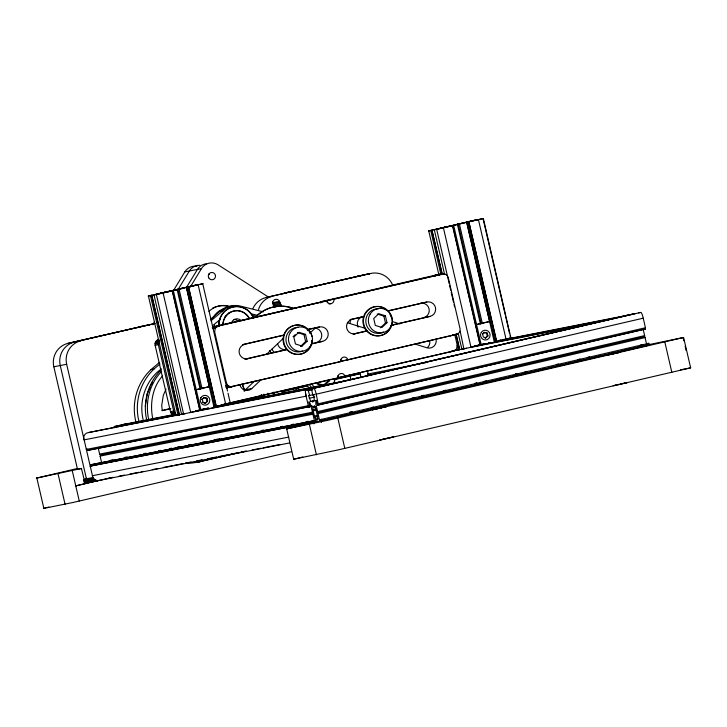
<?xml version="1.0" encoding="UTF-8"?>
<svg xmlns="http://www.w3.org/2000/svg" width="727" height="727" viewBox="0 0 727 727"><rect width="100%" height="100%" fill="white"/><g stroke="black" fill="none" stroke-linecap="round" stroke-linejoin="round"><path stroke-width="1.09" d="M306.003 389.954L635.034 313.546L306.003 389.954A5.416 1.136 76.9 0 0 306.122 396.179L84.05 439.89A5.416 5.298 78.9 0 1 88.512 432.556L176.225 415.29L172.599 414.699L170.454 411.636L155.142 345.325L155.433 342.19L157.541 339.909M172.599 414.699L175.807 414.072L173.653 411.009L158.35 344.698L158.931 340.999L155.732 341.626M145.291 406.375L147.29 393.78M334.22 382.556L334.665 379.594L360.356 373.614L360.765 377.695M315.582 406.729L313.373 407.238L313.782 406.538L314.473 407.029L314.446 405.784C316.363 410.264 317.517 415.253 317.754 420.124L317.226 418.979L316.818 419.679L316.136 419.197L318.344 418.679M147.299 393.761L150.289 386.982M151.152 385.046L152.434 382.138M166.065 389.109L163.33 395.306L161.721 405.402L162.248 410.664L170.845 408.665M442.489 273.952L333.866 299.206A3.68 3.599 78.9 0 1 331.194 303.604A3.68 3.599 78.9 0 1 326.859 300.833L218.245 326.078L215.265 328.25L214.674 331.948L226.479 383.084L227.66 385.328L230.386 386.828L340.872 361.528A3.68 3.599 78.9 0 1 343.553 357.13A3.68 3.599 78.9 0 1 347.879 359.901L458.201 333.875L459.991 331.321L460.064 328.786L448.259 277.65C446.333 270.798 437.181 275.224 432.874 275.851L436.255 275.306M152.715 324.669L154.469 321.788M173.726 290.128L184.822 271.898A12.259 11.986 78.9 0 1 196.953 266.346M178.269 289.237L189.365 271.007A12.259 11.986 78.9 0 1 199.925 265.291M186.348 287.647L197.435 269.417A12.259 11.986 78.9 0 1 206.432 263.747M190.383 286.847L201.47 268.617A12.259 11.986 78.9 0 1 217.991 264.782L269.008 297.407M101.598 462.581L100.099 456.083L100.835 454.875L312.91 413.127M160.985 370.061C148.172 382.729 142.774 401.568 146.518 419.143M161.621 371.433C149.489 383.747 145.091 402.049 148.535 418.788M162.448 376.023C152.479 387.273 149.835 403.449 152.606 417.916M204.378 397.496L201.606 399.568L204.378 397.496L207.031 398.332L207.677 401.095L205.659 403.012L203.133 402.604M204.896 403.167L207.677 401.095M266.445 354.394L283.612 338.037M293.054 336.692L295.217 334.629M243.872 390.917A7.361 7.197 78.9 0 0 245.399 389.808L254.386 381.239M307.503 330.621L309.139 329.058M245.399 389.808L251.806 388.545L260.793 379.976M309.829 333.248L315.545 327.795M307.121 341.263L305.604 341.563L300.56 346.37L302.078 346.07L307.121 341.263L305.531 334.365L298.888 332.275L293.844 337.083L295.444 343.98L302.078 346.07M380.43 327.804L385.474 322.997L386.982 322.697L385.392 315.8L378.758 313.71L373.714 318.517L375.305 325.414L381.939 327.504L386.982 322.697M322.879 385.855L327.922 381.048L329.44 380.748L325.114 384.874M482.583 333.775L484.682 332.339L487.335 333.184L487.971 335.938L485.2 338.01L487.971 335.938M484.682 332.339L482.664 334.266L483.301 337.028L485.954 337.864M135.713 421.178A53.962 52.753 78.9 0 1 150.898 369.679L159.549 362.364M210.576 319.208L220.09 311.165A19.129 18.702 78.9 0 1 233.485 306.085M150.898 369.679L153.924 369.08L159.985 363.963M211.003 320.807L223.116 310.565A19.129 18.702 78.9 0 1 241.337 306.331L263.283 311.838M161.339 368.798L156.996 372.442A49.381 48.282 78.9 0 0 143.101 419.57M212.52 325.814L220.336 319.262M337.682 375.914A3.68 3.599 78.9 0 1 338.564 377.595L453.593 351.086L456.574 348.924L457.165 345.225M453.593 351.086L450.386 351.723L455.293 350.314M506.837 338.955L510.908 337.982L483.346 218.491L479.247 219.472M510.908 337.982L508.591 338.437M451.258 335.474L450.086 335.91L456.501 334.656M543.705 369.198L542.751 369.443M299.915 457.719L293.435 459.291L338.591 449.804L690.65 367.844L683.589 337.482L328.477 420.17L286.429 428.939L649.684 344.98L637.061 347.461M196.772 410.828L197.317 410.737M613.115 385.746L616.896 385.001M45.619 507.909L43.356 508.5L73.091 502.466L291.482 451.712M379.53 440.044L381.202 439.635M181.432 288.428L184.022 287.801L183.477 287.91M167.683 291.854L167.137 291.963L191.047 286.42M188.039 286.892L185.449 287.519L187.048 287.21M453.566 225.179L455.556 224.852M468.342 221.744L465.753 222.371L483.346 218.491M450.031 226.179L458.192 224.27L481.183 323.842M461.1 223.571L464.326 222.653L463.771 222.762M197.308 410.819L195.581 411.237L319.925 386.673M205.477 408.91L202.606 409.583M213.874 406.875L214.638 406.693M481.147 344.671L486.145 343.498M481.274 344.771L483.146 344.334M484.745 343.871L485.654 343.644M489.671 342.744L488.762 342.962L489.307 342.844M485.018 343.944L486.954 343.489M541.997 369.625L539.979 370.107M47.137 507.537L49 507.092M457.328 350.114L456.002 350.45L462.563 349.015M613.779 385.583L616.069 385.037M178.578 289.228L183.386 288.092L180.869 288.628M452.076 225.57L452.876 225.379M459.682 223.889L454.493 224.997M199.362 410.201L200.161 410.019M206.168 408.719L206.968 408.529M457.919 349.978L459.319 349.642M537.407 370.715L538.752 370.397M383.465 407.311L386.7 406.52L372.242 409.774L381.993 407.647M609.062 354.694L605.827 355.476L620.285 352.231L610.535 354.349M199.725 284.448L203.042 283.648L186.294 287.392M431.729 230.159L428.412 230.968L452.385 225.452M152.207 295.135L148.135 296.107L197.171 284.802L189.647 286.429M188.048 286.801L188.838 286.62M432.51 229.977L433.31 229.796M469.133 221.462L477.475 219.645L454.32 224.997M199.78 410.319L172.199 290.836L173.362 290.564L200.952 410.055L181.596 414.445L154.006 294.962L165.711 292.236L164.111 292.554M444.524 274.061L434.31 229.805L446.014 227.088L444.406 227.397M173.362 290.564L163.102 292.963L190.692 412.445M336.274 382.875L213.956 406.993L186.376 287.51L198.953 284.63M442.625 227.987L453.666 225.415L481.256 344.898L461.89 349.287L458.319 333.802M466.67 222.353L478.448 219.663L506.028 339.145L496.686 341.317L468.851 221.88L496.432 341.363L494.26 341.835L466.67 222.353L467.679 222.153L495.269 341.635M162.321 293.145L154.006 294.962M77.553 469.515L53.834 366.79A19.62 19.184 78.9 0 1 68.111 343.326L147.118 325.187A9.815 9.596 78.9 0 1 149.608 324.951M282.812 293.763A9.815 9.596 78.9 0 1 285.157 292.872L370.57 273.479A19.62 19.184 78.9 0 1 392.625 284.993M154.987 323.361L74.517 342.063A19.62 19.184 78.9 0 0 60.25 365.527L86.44 478.811C87.413 481.683 90.984 482.783 93.619 481.483M252.96 308.466A19.62 19.184 78.9 0 1 266.055 297.543L364.163 274.733A19.62 19.184 78.9 0 1 369.152 274.261M68.111 343.326L154.787 323.633M266.055 297.543L370.57 273.479M212.693 326.914L326.859 300.833M321.125 302.205A3.68 3.599 78.9 0 0 321.052 301.723L438.926 274.324M432.874 275.851L441.28 273.897M212.929 327.086L320.453 302.096A3.68 3.599 78.9 0 0 320.789 302.995M242.609 344.616L284.375 334.902M307.457 329.54L312.955 328.259M351.15 319.38L363.246 316.572M388.527 310.693L426.813 302.023A7.361 7.197 78.9 0 1 435.473 307.566A7.361 7.197 78.9 0 1 430.12 316.363L390.553 325.56M242.482 344.789L284.193 335.174M307.276 329.813L319.362 326.996A7.361 7.197 78.9 0 1 328.031 332.539A7.361 7.197 78.9 0 1 322.679 341.336L311.683 343.889M349.932 319.816L364.163 316.581M388.345 310.965L426.813 302.023M244.817 359.202L286.583 349.496M311.874 343.617L322.679 341.336M353.367 333.975L366.553 330.912M391.835 325.033L430.12 316.363M245.79 359.129L287.501 349.514M353.24 334.156L367.471 330.921M196.399 389.636L209.267 386.682L196.326 389.69M476.703 324.478L489.571 321.525L476.63 324.533M340.59 359.483A3.68 3.599 78.9 0 1 341.472 361.165L448.995 336.174M162.066 410.51L170.236 408.556M88.512 432.556L178.188 414.817L174.98 415.453M114.484 427.776L114.203 426.585L123.545 424.414L173.517 414.581M179.796 414.617L175.725 415.59L182.259 414.172M196.435 410.791L200.743 409.783M220.89 405.066L226.142 403.839L224.279 403.894M228.005 403.294L331.557 379.23M338.564 377.595L459.846 349.523M474.068 346.097L485.354 343.626M195.436 411.073L199.671 410.092M202.669 409.392L207.958 408.165M221.035 405.157L222.907 404.721M230.45 402.958L337.964 377.967A3.68 3.599 78.9 0 1 340.645 373.569A3.68 3.599 78.9 0 1 344.98 376.341M474.686 346.161L479.974 344.934M502.275 339.782L503.893 339.4M181.596 414.445L185.294 413.572M198.371 410.573L200.488 410.083M206.659 408.647L208.767 408.156M221.517 405.193L230.632 403.131L228.287 403.585M461.89 349.287L466.525 348.206M477.439 345.743L482.901 344.434M488.017 343.244L490.134 342.753M494.26 341.835L496.123 341.399M226.533 404.112L216.382 406.475L188.547 287.038L216.137 406.52L214.965 406.793L187.384 287.31L186.376 287.51M484.854 343.935L486.472 343.562M283.539 391.117L287.828 390.117M289.964 389.617L297.461 387.882L299.151 390.354M334.202 379.34L360.356 373.614M309.248 388.363L307.557 385.892L281.858 391.862L282.576 393.789M314.164 394.397L308.639 395.679L310.738 401.513L312.337 401.204L312.774 402.149L312.755 401.122L314.355 400.804L313.691 394.688L312.683 394.888L311.556 388.863L640.587 312.456A5.416 1.136 76.9 0 1 643.231 318.181L645.44 327.741L318.162 403.803L318.444 404.994L645.458 328.986L645.44 327.741M308.021 389.563L308.293 390.753L312.71 389.727M312.683 394.888L314.891 394.379M311.556 388.863L313.573 388.463A5.416 1.136 76.9 0 1 316.209 394.198L643.231 318.181M309.239 398.278L314.764 396.997M305.776 393.716A5.416 5.298 78.9 0 0 306.122 396.179L308.321 405.739L309.493 405.466L86.259 449.45L87.422 449.177L87.703 450.367L311.111 406.229M310.738 401.513L314.964 400.604M308.575 405.693L308.857 406.884L311.638 406.229M308.857 406.884L312.074 406.175M322.016 420.669L319.807 421.178L315.845 404.039L315.782 400.522L316.327 400.413L317.435 405.193L645.458 328.986M316.136 419.197L316.154 420.433L314.664 417.198L312.91 409.619L316.227 408.847M313.437 410.764L316.754 409.992M317.599 411.618L644.613 335.61L643.113 329.113M313.355 422.196L91.284 465.907L91.011 464.707L314.418 420.57M77.271 468.506L36.35 478.148L81.669 468.442L77.425 469.26M317.617 412.654L644.631 336.637L644.613 335.61M91.284 465.907L90.121 466.171L312.437 422.414L312.165 421.224L315.382 420.506M318.053 413.599L645.076 337.592L646.576 344.089M314.637 415.953L316.854 415.444M314.664 417.198L317.981 416.426M349.632 412.545L351.932 411.973M390.508 403.049L392.716 402.531M421.533 395.797L423.75 395.288M443.534 390.717L445.751 390.208M474.567 383.474L476.776 382.956M515.352 374.032L517.651 373.46M556.228 364.527L558.436 364.009M349.796 412.672L352.004 412.164M371.397 407.593L373.605 407.084M412.273 398.096L414.481 397.578M421.605 395.979L423.814 395.47M474.64 383.656L476.848 383.138M484.082 381.402L486.29 380.884M515.516 374.151L517.724 373.642M524.967 371.897L527.175 371.388M577.992 359.574L580.201 359.056M587.325 357.457L589.533 356.948M640.36 345.134L642.568 344.616M320.743 419.534L648.766 343.317L649.302 344.462L322.025 420.533L321.752 419.334L320.743 419.534L321.407 422.405M312.183 422.469L314.4 421.951M411.618 399.35L413.827 398.841M442.807 392.117L445.015 391.599M318.072 421.406L314.755 422.178L310.802 405.039L309.302 401.795L308.757 401.904L309.866 406.684M330.849 418.616L335.274 417.589M337.482 417.071L340.799 416.298M343.008 415.789L347.424 414.763M349.632 414.245L359.574 411.936M368.416 409.883L378.358 407.574M383.883 406.284L388.3 405.257M390.508 404.748L393.825 403.976M402.667 401.922L412.609 399.614M421.442 397.56L431.384 395.243M443.543 392.416L450.167 390.881M455.693 389.59L460.109 388.563M462.327 388.054L468.951 386.51M477.793 384.456L487.735 382.148M496.568 380.094L500.994 379.067M503.202 378.549L506.51 377.786M508.727 377.268L513.144 376.241M515.352 375.723L525.294 373.414M534.136 371.361L544.078 369.052M549.603 367.762L554.019 366.735M556.228 366.226L562.862 364.681M568.378 363.4L572.803 362.373M575.012 361.864L581.636 360.319M590.478 358.266L600.42 355.957M609.262 353.895L615.887 352.359M621.412 351.077L625.829 350.05M628.037 349.533L634.671 347.997M643.504 345.934L646.821 345.171M417.68 398.55L450.74 390.862M452.939 390.354L469.469 386.51M471.669 386.001L491.507 381.384M493.706 380.875L532.273 371.915M534.472 371.397L535.981 371.052M94.446 481.101L85.004 483.255L97.827 480.729L94.819 480.002L92.856 477.548L66.657 364.263A19.62 19.184 78.9 0 1 80.924 340.799M84.25 483.664L90.875 482.128M95.828 480.965L98.036 480.456M112.24 477.394L75.762 485.872L85.177 483.619L81.415 468.479M191.056 462.008L185.503 463.099A53.962 52.753 78.9 0 0 199.243 461.809L239.038 452.557M199.243 461.809L245.381 451.194M300.887 457.492L302.85 457.038M382.493 439.335L383.956 438.99M441.816 228.178L434.31 229.805M176.97 289.61L169.373 291.354M202.842 409.492L204.551 409.092M414.572 399.268L416.135 398.905M617.541 384.701L619.095 384.338M456.202 224.607L462.09 223.253M499.149 340.39L500.63 340.054M218.045 405.73L218.845 405.548M203.487 409.246L204.441 409.028M649.329 344.525L683.589 337.482M411.5 399.968L413.018 399.623M385.51 438.635L388.454 437.963M408.683 400.613L410.046 400.304M620.631 383.983L622.039 383.665M618.086 384.737L627.292 382.575L623.23 383.402M438.372 228.705L445.169 227.215M448.068 226.515L450.586 225.979L447.441 226.806L447.986 226.697M449.677 226.197L453.693 225.288M164.684 292.327L160.113 293.344M181.786 288.41L167.773 291.672L170.282 291.127M158.077 293.862L164.865 292.372M478.248 345.37L479.666 345.052M498.958 340.69L500.967 340.236M479.266 345.225L477.039 345.707M198.962 410.382L200.97 409.928M206.359 408.574L208.367 408.12M217.655 406.066L219.663 405.611M407.429 400.895L405.33 401.359M221.544 404.939L222.735 404.685M389.645 437.69L393.707 436.872L380.221 439.935M463.89 348.896L460.173 331.121M184.822 271.898L201.47 268.617M474.913 220.354L475.921 220.154M467.77 221.971L469.369 221.653M470.796 221.371L471.341 221.272M458.092 224.043L459.264 223.771M444.079 227.297L445.088 227.097M453.666 225.415L452.503 225.688L480.084 345.171M440.417 228.187L440.962 228.078M442.389 227.796L443.988 227.487M435.837 229.296L436.845 229.096M194.609 285.511L195.618 285.311M177.788 289.201L178.96 288.928M163.775 292.454L164.784 292.254M155.533 294.453L156.55 294.253M285.157 292.872L291.563 291.609A9.815 9.596 78.9 0 0 289.219 292.499M220.09 311.165L223.116 310.565M273.07 302.623L279.477 301.36L281.376 305.667L274.97 306.93L272.543 301.823M273.534 303.586L279.94 302.323M274.034 304.695L280.44 303.432M274.515 305.803L280.922 304.54M327.241 302.814A3.68 3.599 78.9 0 0 327.459 300.46L443.734 273.834M434.119 275.733L436.882 275.379M444.361 273.906L437.327 275.097M442.834 274.47L444.969 274.052M321.052 301.723L333.866 299.206M329.058 304.022L331.194 303.604M212.902 327.132L218.245 326.078M212.802 327.368L217.073 326.523M212.266 327.695L216.537 326.859M212.857 327.895L216.055 327.259M212.42 328.359L215.628 327.732M213.129 328.668L215.265 328.25M157.005 340.245L159.14 339.818M156.523 340.645L158.659 340.227M156.096 341.108L159.295 340.481M155.433 342.19L158.64 341.563M155.215 342.79L158.422 342.163M155.078 343.417L158.277 342.78M155.015 344.053L158.222 343.426M155.142 345.325L158.35 344.698M53.834 366.79L66.657 364.263M314.028 328.05L319.362 326.996M377.24 314.009L383.874 316.1L385.392 315.8M297.379 332.575L304.013 334.665L305.531 334.365M452.857 334.929L458.201 333.875M452.33 335.265L457.674 334.211M341.472 361.165L347.879 359.901M340.872 361.528L226.942 387.782L232.258 386.773M483.928 332.493L487.335 333.184M225.524 385.746L227.66 385.328M225.988 386.191L228.124 385.764M226.497 386.564L228.632 386.146M225.979 387.082L229.187 386.446M226.57 387.309L229.777 386.682M226.115 387.673L230.386 386.828M226.742 387.736L231.013 386.891M507.419 338.709L502.493 339.845L503.511 339.645M638.57 312.855L640.587 312.456M506.001 339.155L625.92 315.545A5.416 5.298 78.9 0 1 627.51 315.2M203.624 397.651L207.031 398.332M495.55 341.545L616.578 317.717M474.758 346.216L600.22 321.525M475.022 346.288L475.567 346.179M451.558 351.277L454.766 350.641M202.242 402.331L205.659 403.012M332.63 379.012L337.964 377.967M170.454 411.636L173.653 411.009M170.89 412.836L174.098 412.209M298.47 387.682L307.557 385.892M367.68 374.078L420.978 363.591M423.196 363.155L427.64 362.273M171.227 413.39L174.435 412.754M171.627 413.881L174.834 413.254M172.09 414.326L175.289 413.69M218.164 405.793L219.172 405.593M222.198 404.994L223.207 404.794M224.588 404.521L345.616 380.703A5.416 5.298 78.9 0 1 348.833 380.521M218.082 406.011L218.627 405.902M114.203 426.585L175.289 414.59M201.924 409.319L204.142 408.883M173.744 415.235L175.879 414.817M199.943 410.246L200.952 410.055M189.547 412.672L310.574 388.845A5.416 5.298 78.9 0 0 308.993 389.236M308.293 390.753L309.647 395.488L308.639 395.679M318.162 403.803L316.209 394.198M87.703 450.367L309.766 406.666M317.435 405.193L318.444 404.994M647.757 343.517L648.766 343.317M98.39 448.695L99.635 454.102L312.819 412.145M100.099 456.083L313.282 414.126M349.687 412.218L351.904 411.773M110.604 460.191L112.83 459.755M125.044 457.356L127.261 456.91M143.919 453.639L146.136 453.203M158.35 450.795L160.576 450.358M169.455 448.614L171.672 448.177M177.224 447.078L179.451 446.642M188.329 444.897L190.556 444.461M202.769 442.052L204.987 441.616M213.865 439.871L219.418 438.772M247.18 433.31L249.397 432.874M261.611 430.475L263.837 430.03M280.486 426.758L282.712 426.322M291.591 424.568L293.817 424.132M306.031 421.733L308.248 421.296M91.011 464.707L313.083 420.997M312.165 421.224L313.173 421.024L313.837 423.886M288.855 437.054L92.329 475.731A5.416 5.298 78.9 0 0 99.544 480.347L289.41 442.979M84.305 479.229L92.856 477.548M83.496 480.029L93.111 478.139M83.832 480.574L93.447 478.684M84.232 481.074L93.847 479.184M83.623 481.728L94.301 479.62M85.204 481.892L94.819 480.002M84.686 482.41L95.373 480.302M84.205 482.846L95.964 480.529M108.886 478.175L113.33 477.303M118.883 476.212L124.435 475.122M129.988 474.022L138.866 472.277M141.083 471.841L143.31 471.405M152.188 469.651L157.741 468.561M163.293 467.47L172.181 465.725M174.398 465.28L183.277 463.535M196.608 460.918L202.151 459.818M207.704 458.728L216.591 456.983M218.809 456.547L227.696 454.793M229.914 454.357L235.466 453.266M241.019 452.176L246.571 451.076M252.124 449.986L261.002 448.241M263.229 447.805L279.877 444.524M84.823 482.992L96.573 480.683M84.377 483.273L97.2 480.747M680.408 369.825L690.65 367.844M183.595 414.054L156.369 294.49M228.105 403.331L229.35 403.212M434.746 275.797L435.355 275.942M250.942 313.728L257.531 315.354M252.305 315.409L256.695 316.499M392.426 321.579L399.959 323.951M391.399 324.533L393.543 325.205M347.433 322.743L365.708 328.504M415.172 344.098L426.994 347.824A7.361 7.197 78.9 0 0 436.073 339.173M317.763 383.465L323.451 385.255M317.199 384.065L320.044 384.965M99.635 454.102L100.835 454.875M279.477 301.36L278.959 300.56A3.68 3.599 78.9 0 0 274.661 299.642L273.879 300.169A3.68 3.599 78.9 0 0 273.016 304.549L274.124 306.958M644.631 336.637L645.076 337.592M313.373 407.238L312.846 406.093L312.91 409.619M242.473 384.438L244.799 390.735M242.155 384.101L244.745 391.09M86.259 478.202L86.44 478.811M683.135 337.564L683.88 340.818M685.134 346.234L686.134 350.568M664.823 341.999L671.83 372.351M483.028 218.554L505.247 314.8M505.756 317.017L509.591 333.611M510.1 335.819L510.608 338.037M489.507 320.743L466.779 222.28L459.373 224.007L482.355 323.579M486.581 333.329L487.217 336.092M457.437 224.452L480.42 324.024M452.748 225.634L480.338 345.116M443.406 227.805L470.996 347.288L590.878 323.697A5.416 5.298 78.9 0 0 588.57 324.46M436.673 229.341L449.186 283.548M449.695 285.766L450.722 290.191M451.231 292.399L453.53 302.359M454.039 304.568L454.548 306.785M442.389 274.433L431.92 230.232L442.143 274.488M456.183 334.175L459.764 349.669M455.929 334.229L459.509 349.714M430.757 230.504L440.971 274.761M454.766 334.502L458.337 349.987M428.739 230.904L438.954 275.151M383.874 316.1L385.474 322.997M337.801 418.016L344.807 448.359M304.013 334.665L305.604 341.563M309.402 424.432L316.409 454.784M286.683 428.903L293.69 459.255M202.724 283.703L227.496 391.026M228.005 393.234L230.305 403.194M198.144 284.82L225.733 404.303M186.475 287.438L209.467 387.009M206.277 398.487L206.913 401.24M179.069 289.164L202.061 388.727M177.897 289.428L200.879 389M177.134 289.61L200.125 389.181M202.36 399.423L202.997 402.176M172.453 290.791L200.034 410.273M151.87 295.335L179.46 414.826M151.625 295.389L179.205 414.872M150.453 295.662L178.042 415.144M148.435 296.053L176.016 415.544M72.264 470.696L79.27 501.039M58.06 473.904L65.066 504.256M36.859 478.075L43.865 508.427M350.26 375.605L350.668 379.685M255.45 317.408A36.786 35.968 78.9 0 1 293.935 308.457M254.941 317.508A36.786 35.968 78.9 0 1 293.435 308.557M302.705 350.959A12.259 11.986 78.9 0 1 286.174 341.863A12.259 11.986 78.9 0 1 298.315 327.423M286.293 349.46A7.361 7.197 78.9 0 1 277.632 343.916M274.152 352.286A14.713 14.386 78.9 0 1 271.953 349.151M271.126 352.877A14.713 14.386 78.9 0 1 269.399 350.578M311.247 344.116A14.713 14.386 78.9 0 1 292.127 353.386A14.713 14.386 78.9 0 1 284.593 333.048A14.713 14.386 78.9 0 1 305.022 327.323M306.558 328.459A14.713 14.386 78.9 0 1 310.138 332.911M311.847 340.336A14.713 14.386 78.9 0 1 311.674 342.244M312.356 340.236A14.713 14.386 78.9 0 1 291.491 352.749A14.713 14.386 78.9 0 1 289.037 328.05A14.713 14.386 78.9 0 1 311.974 336.41M258.494 309.602A19.62 19.184 78.9 0 1 272.471 296.28M140.711 326.45A9.815 9.596 78.9 0 1 141.947 326.25M357.757 275.996A19.62 19.184 78.9 0 1 362.737 275.524M275.042 395.152A49.054 47.964 78.9 0 1 274.088 392.08M367.435 370.379A49.054 47.964 78.9 0 1 368.135 375.705M274.034 395.352A49.054 47.964 78.9 0 1 273.079 392.28M268.681 396.451A49.381 48.282 78.9 0 1 267.718 393.352M268.981 396.342A49.054 47.964 78.9 0 1 268.027 393.271M261.775 397.015A51.835 50.681 78.9 0 1 261.12 394.843M262.02 396.969A51.835 50.681 78.9 0 1 261.375 394.797M264.901 397.196A49.381 48.282 78.9 0 1 263.937 394.098M297.061 390.808A14.713 14.386 78.9 0 1 295.489 388.4M138.748 420.588A53.962 52.753 78.9 0 1 153.924 369.08M202.27 461.209A53.962 52.753 78.9 0 1 189.611 462.545M314.073 386.982A12.259 11.986 78.9 0 1 312.237 384.374M334.802 379.13A12.259 11.986 78.9 0 1 334.302 382.284M311.547 387.482A12.259 11.986 78.9 0 1 309.711 384.874M208.967 311.347A22.074 21.583 78.9 0 1 229.986 306.467M212.529 308.221A22.074 21.583 78.9 0 1 216.719 306.503M217.8 306.221A22.074 21.583 78.9 0 1 228.978 306.658M234.049 319.426A6.134 5.998 78.9 0 1 238.238 321.379M208.758 274.034A3.68 3.599 78.9 0 1 209.485 274.652M218.845 326.187A18.393 17.984 78.9 0 1 253.45 318.144M214.556 327.032A18.393 17.984 78.9 0 1 214.52 325.105M212.757 318.39A18.393 17.984 78.9 0 1 223.934 308.821M224.661 317.417A14.276 13.958 78.9 0 1 225.724 315.909M228.378 313.382A14.276 13.958 78.9 0 1 229.923 312.401M218.545 325.269A14.276 13.958 78.9 0 1 219.772 319.853M219.1 326.132A18.393 17.984 78.9 0 1 253.705 318.09M222.835 324.424A14.276 13.958 78.9 0 1 237.211 310.72M238.12 310.783A14.276 13.958 78.9 0 1 249.097 318.317M223.089 324.369A14.276 13.958 78.9 0 1 249.352 318.272M231.304 323.106A6.134 5.998 78.9 0 1 241.419 320.752M429.666 340.436A7.361 7.197 78.9 0 1 427.594 347.451M251.806 388.545A7.361 7.197 78.9 0 1 239.865 384.783M355.376 333.738A7.361 7.197 78.9 0 1 346.715 328.195A7.361 7.197 78.9 0 1 352.068 319.398M247.925 358.711A7.361 7.197 78.9 0 1 239.265 353.168A7.361 7.197 78.9 0 1 244.617 344.371M314.827 328.086A7.361 7.197 78.9 0 1 316.263 342.599M420.406 303.286A7.361 7.197 78.9 0 1 429.066 308.821A7.361 7.197 78.9 0 1 423.714 317.617M307.603 390.099A5.416 5.298 78.9 0 1 308.266 389.617M632.554 314.264A5.416 1.136 76.9 0 1 633.017 313.946M123.545 424.414A5.416 5.298 78.9 0 1 126.771 424.223M350.105 323.161A14.713 14.386 78.9 0 1 350.705 319.38M358.157 327.159A7.361 7.197 78.9 0 1 361.092 317.226M383.511 331.948A12.259 11.986 78.9 0 1 366.144 323.824A12.259 11.986 78.9 0 1 378.185 308.866M389.054 329.831A14.713 14.386 78.9 0 1 370.297 333.975A14.713 14.386 78.9 0 1 364.063 315.354A14.713 14.386 78.9 0 1 381.466 307.157M382.347 307.476A14.713 14.386 78.9 0 1 387.137 310.538M389.999 314.346A14.713 14.386 78.9 0 1 391.09 317.017M391.117 325.551A14.713 14.386 78.9 0 1 390.035 328.213M392.216 321.67A14.713 14.386 78.9 0 1 370.525 333.72A14.713 14.386 78.9 0 1 370.452 308.412A14.713 14.386 78.9 0 1 392.216 320.716M208.749 277.868L208.413 276.969A3.68 3.599 78.9 0 1 211.084 272.57A3.68 3.599 78.9 0 1 215.419 275.342L215.51 276.296A3.68 3.599 78.9 0 1 208.749 277.868M290.273 332.648A12.259 11.986 78.9 0 0 300.124 351.414A12.259 11.986 78.9 0 0 311.056 333.457A12.259 11.986 78.9 0 0 290.273 332.648M200.934 397.642A4.907 4.798 78.9 0 0 204.878 405.157A4.907 4.798 78.9 0 0 209.249 397.969A4.907 4.798 78.9 0 0 200.934 397.642M370.143 314.082A12.259 11.986 78.9 0 0 379.994 332.857A12.259 11.986 78.9 0 0 390.917 314.891A12.259 11.986 78.9 0 0 370.143 314.082M481.238 332.493A4.907 4.798 78.9 0 0 485.173 340A4.907 4.798 78.9 0 0 489.544 332.821A4.907 4.798 78.9 0 0 481.238 332.493"/></g></svg>
